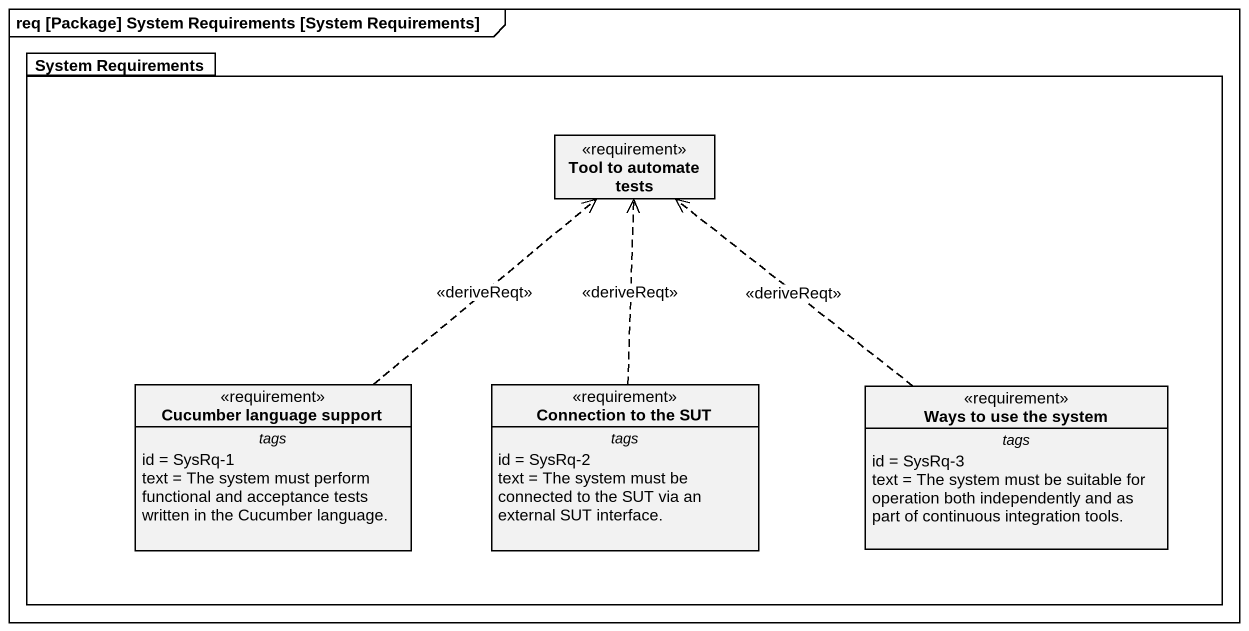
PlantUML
@startuml
mainframe req [Package] System Requirements [System Requirements]
hide circle
hide empty members
package "System Requirements" as System_Requirements {
  class "Tool to automate tests" as Tool_to_automate_tests <<requirement>>
  class "Cucumber language support" as Cucumber_language_support <<requirement>> {
    -- tags --
    id = SysRq-1
    text = The system must perform functional and acceptance tests written in the Cucumber language.
  }
  class "Connection to the SUT" as Connection_to_the_SUT <<requirement>> {
    -- tags --
    id = SysRq-2
    text = The system must be connected to the SUT via an external SUT interface.
  }
  class "Ways to use the system" as Ways_to_use_the_system <<requirement>> {
    -- tags --
    id = SysRq-3
    text = The system must be suitable for operation both independently and as part of continuous integration tools.
  }
}
Cucumber_language_support .up.> Tool_to_automate_tests : <<deriveReqt>>
Connection_to_the_SUT .up.> Tool_to_automate_tests : <<deriveReqt>>
Ways_to_use_the_system .up.> Tool_to_automate_tests : <<deriveReqt>>
@enduml
